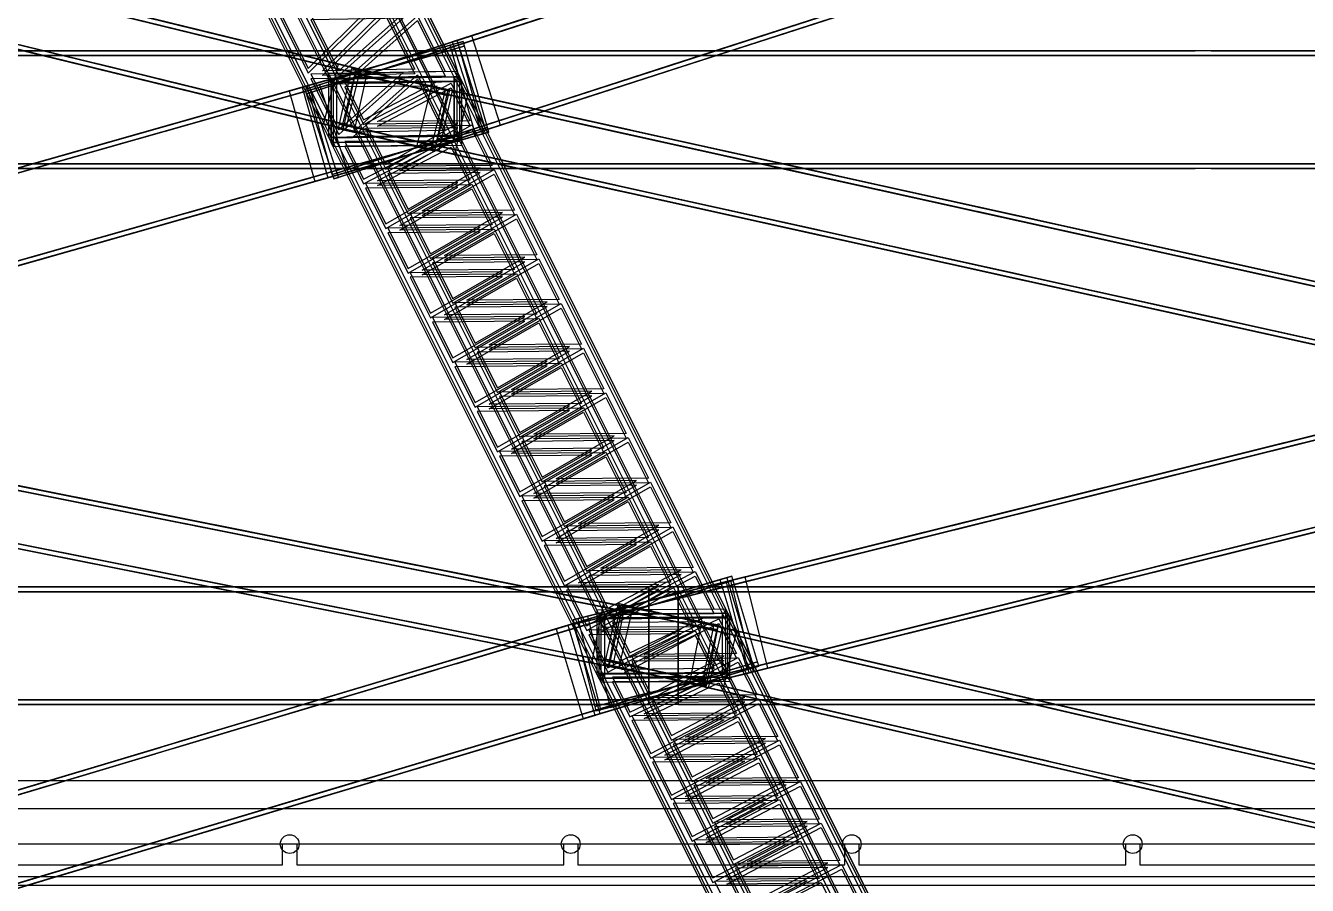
# Model space of a CAD drawing. Header units: millimetres. Extents: x -52000 to 48850, y -48850 to 51750.
# Drawn here: x -9509 to -5145, y 13860 to 16786 of the extents above; entities that cross this region are included whole.
import ezdxf

# ---------------------------------------------------------------- set-up
doc = ezdxf.new("R2010")
doc.units = ezdxf.units.MM
doc.layers.add('D-STR-DECK', color=7, linetype='Continuous', lineweight=25)
doc.layers.add('D-STR-STRC', color=7, linetype='Continuous', lineweight=25)

msp = doc.modelspace()

# ---------------------------------------------------------------- linework, layer by layer
at = {"layer": 'D-STR-DECK'}
for points in [[(11617.8, 14120), (-11617.8, 14120), (-11617.8, 14216), (11617.8, 14216)], [(-11480, -14000), (11480, -14000), (14000, -11480), (14000, 11480), (11480, 14000), (-11480, 14000), (-14000, 11480), (-14000, -11480)], [(11480, 14000), (-11480, 14000), (-11480, 13890), (11480, 13890)], [(11480, 14000), (-11480, 14000), (-11480, 13890), (11480, 13890)], [(11480, 14000), (-11480, 14000), (-11307.8, 13790), (11307.8, 13790)], [(11480, 14000), (-11480, 14000), (-11480, 13860), (11480, 13860)], [(-8633.9, 14000), (-9542.8, 14000), (-9542.8, 13930), (-8633.9, 13930)], [(-7677.2, 14000), (-8586.1, 14000), (-8586.1, 13930), (-7677.2, 13930)], [(-6720.6, 14000), (-7629.4, 14000), (-7629.4, 13930), (-6720.6, 13930)], [(-5763.9, 14000), (-6672.8, 14000), (-6672.8, 13930), (-5763.9, 13930)], [(-4807.2, 14000), (-5716.1, 14000), (-5716.1, 13930), (-4807.2, 13930)]]:
    msp.add_lwpolyline(points, close=True, dxfattribs=at)
for centre in [(-8610, 14000), (-7653.3, 14000), (-6696.7, 14000), (-5740, 14000)]:
    msp.add_circle(centre, 32, dxfattribs=at)
at = {"layer": 'D-STR-STRC'}
for points in [[(209.8, 19399), (-308.1, 19231.8), (-8558.1, 16568.7), (-8040.2, 16735.8)], [(214.7, 19383.7), (-303.1, 19216.6), (-8553.1, 16553.5), (-8035.3, 16720.6)], [(-19301.2, 19288.4), (-18982.9, 19210.8), (-8069.8, 16547.6), (-8388, 16625.3)], [(-19297.4, 19304), (-18979.1, 19226.3), (-8066, 16563.2), (-8384.2, 16640.8)], [(-9362.5, 19275), (-9800.6, 19267.4), (-8469, 16604.2), (-8031, 16611.9)], [(-9362.5, 19259.3), (-9800.6, 19251.7), (-8469, 16588.5), (-8031, 16596.2)], [(-19343.4, 19115.5), (-19025.1, 19037.8), (-8112, 16374.7), (-8430.2, 16452.4)], [(-19347.1, 19100), (-19028.9, 19022.3), (-8115.8, 16359.2), (-8434, 16436.8)], [(-9362.5, 19074.6), (-9800.6, 19067), (-8469, 16403.8), (-8031, 16411.5)], [(303.1, 19109.7), (-214.7, 18942.5), (-8464.7, 16279.4), (-7946.9, 16446.5)], [(308.1, 19094.4), (-209.8, 18927.3), (-8459.8, 16264.2), (-7941.9, 16431.3)], [(-9362.5, 19058.9), (-9800.6, 19051.2), (-8469, 16388.1), (-8031, 16395.8)], [(-5966.9, 17085.7), (-6383.6, 16951.2), (-7021, 16745.4)], [(-5962, 17070.4), (-6378.7, 16935.9), (-7016.1, 16730.2)], [(-5953, 17090.1), (-6590.4, 16884.4), (-7007.1, 16749.9)], [(-5948.1, 17074.9), (-6585.5, 16869.2), (-7002.2, 16734.7)], [(-7435.3, 16931.1), (-7852, 16796.6), (-8453, 16602.6)], [(-7421.4, 16935.6), (-8022.5, 16741.6), (-8439.2, 16607.1)], [(-7430.4, 16915.9), (-7847.1, 16781.4), (-8448.1, 16587.4)], [(-7416.5, 16920.4), (-8017.6, 16726.3), (-8434.3, 16591.8)], [(-10178.5, 16862.5), (-9329.9, 16655.4), (-9106.3, 16600.9)], [(-10174.7, 16878.1), (-9326.1, 16671), (-9102.5, 16616.4)], [(-10171.7, 16860.9), (-9948.2, 16806.3), (-9099.6, 16599.2)], [(-10168, 16876.4), (-9944.4, 16821.9), (-9095.8, 16614.8)], [(-9219.3, 16844.6), (-8414.7, 16648.3), (-8191.2, 16593.7)], [(-9212.5, 16843), (-8989, 16788.4), (-8184.5, 16592.1)], [(-8335, 16848.7), (-8648.6, 16843.3), (-8546.9, 16639.9)], [(-6654.4, 16863.7), (-7071.1, 16729.2), (-7708.5, 16523.5)], [(-6649.5, 16848.5), (-7066.2, 16714), (-7703.6, 16508.3)], [(-6640.5, 16868.2), (-7277.9, 16662.5), (-7694.6, 16528)], [(-6635.6, 16853), (-7273, 16647.2), (-7689.7, 16512.7)], [(-9223.1, 16829.1), (-8418.5, 16632.7), (-8195, 16578.2)], [(-9216.3, 16827.4), (-8992.8, 16772.9), (-8188.2, 16576.5)], [(-8335, 16833), (-8648.6, 16827.5), (-8546.9, 16624.2)], [(-8224, 16827.2), (-8537.6, 16821.7), (-8442.7, 16631.9)], [(-8224, 16811.5), (-8537.6, 16806), (-8442.7, 16616.2)], [(-8286, 16841.2), (-8184.3, 16637.8), (-8497.9, 16632.4)], [(-8286, 16825.4), (-8184.3, 16622.1), (-8497.9, 16616.6)], [(-8175, 16819.6), (-8080.1, 16629.8), (-8393.7, 16624.3)], [(-8175, 16803.9), (-8080.1, 16614.1), (-8393.7, 16608.6)], [(-8019.9, 16731.7), (-8567.5, 16576.2), (-14992.9, 14751.5), (-14445.3, 14907)], [(-8015.5, 16716.3), (-8563.1, 16560.8), (-14988.5, 14736.1), (-14440.9, 14891.6)], [(-7976.5, 16411.4), (-8063.9, 16719.2), (-8611.5, 16563.7), (-8524.1, 16255.8)], [(-7932.5, 16423.8), (-8019.9, 16731.7), (-8567.5, 16576.2), (-8480.1, 16268.3)], [(-7941.9, 16431.3), (-8040.2, 16735.8), (-8558.1, 16568.7), (-8459.8, 16264.2)], [(-7891.8, 16447.5), (-7990.1, 16752), (-8508, 16584.9), (-8409.7, 16280.3)], [(-7941.9, 16431.3), (-8040.2, 16735.8), (-8056.4, 16730.6), (-7958.1, 16426.1)], [(-7932.5, 16423.8), (-8019.9, 16731.7), (-8037, 16726.8), (-7949.6, 16419)], [(229.8, 16722), (-307.1, 16588.5), (-7644.7, 14763.9), (-7107.8, 14897.4)], [(16500, 16684), (16500, 16684), (-16500, 16684), (-16500, 16684)], [(-8277.5, 16700), (-8277.5, 16700), (-10972.5, 16700), (-10972.5, 16700)], [(-8277.5, 16684), (-8277.5, 16684), (-10972.5, 16684), (-10972.5, 16684)], [(-8136.6, 16698.5), (-8577.2, 16573.4), (-9036.9, 16442.9)], [(-8132.2, 16683.1), (-8572.9, 16558), (-9032.5, 16427.5)], [(-8117.9, 16703.8), (-8577.5, 16573.3), (-9018.1, 16448.2)], [(-8113.5, 16688.5), (-8573.1, 16557.9), (-9013.8, 16432.8)], [(-5527.5, 16700), (-5527.5, 16700), (-8222.5, 16700), (-8222.5, 16700)], [(-5527.5, 16684), (-5527.5, 16684), (-8222.5, 16684), (-8222.5, 16684)], [(233.7, 16706.5), (-303.2, 16573), (-7640.9, 14748.3), (-7104, 14881.8)], [(-2777.5, 16700), (-2777.5, 16700), (-5472.5, 16700), (-5472.5, 16700)], [(-2777.5, 16684), (-2777.5, 16684), (-5472.5, 16684), (-5472.5, 16684)], [(-16646.7, 16636.3), (-16312.2, 16569.7), (-7149.9, 14745), (-7484.4, 14811.6)], [(-9269.1, 16640.6), (-8464.5, 16444.3), (-8241, 16389.7)], [(-9265.3, 16656.1), (-8460.7, 16459.8), (-8237.2, 16405.3)], [(-9262.3, 16639), (-9038.8, 16584.4), (-8234.2, 16388.1)], [(-9258.5, 16654.5), (-9035, 16600), (-8230.4, 16403.6)], [(-8224, 16626.8), (-8537.6, 16621.3), (-8442.7, 16431.5)], [(-8445, 16655.7), (-8494.8, 16451.7), (-8176.6, 16374), (-8126.8, 16578)], [(-8040.3, 16414.4), (-8040.3, 16630.5), (-8478.3, 16622.8), (-8478.3, 16406.7)], [(-8399.2, 16640.5), (-8444.6, 16435.5), (-8428.2, 16431.9), (-8382.9, 16636.9)], [(-8399.2, 16640.5), (-8444.6, 16435.5), (-8100.8, 16359.5), (-8055.4, 16564.5)], [(-8384.2, 16640.8), (-8434, 16436.8), (-8418.9, 16433.1), (-8369.1, 16637.1)], [(-8384.2, 16640.8), (-8434, 16436.8), (-8115.8, 16359.2), (-8066, 16563.2)], [(-8402.7, 16624.9), (-8058.9, 16548.9), (191.1, 14724.2), (-152.7, 14800.3)], [(-8399.2, 16640.5), (-8055.4, 16564.5), (194.6, 14739.8), (-149.2, 14815.9)], [(-8346, 16628.8), (-8391.4, 16423.7), (-8047.5, 16347.7), (-8002.2, 16552.7)], [(-7341.9, 16641.8), (-7758.6, 16507.3), (-8359.7, 16313.3)], [(-7337, 16626.6), (-7753.7, 16492.1), (-8354.7, 16298.1)], [(-7328, 16646.3), (-7929.1, 16452.3), (-8345.8, 16317.8)], [(-7323.1, 16631.1), (-7924.2, 16437), (-8340.9, 16302.5)], [(-16649.9, 16620.6), (-16315.4, 16554), (-7153, 14729.3), (-7487.5, 14795.9)], [(-8463, 16273.2), (-8550.4, 16581), (-8567.5, 16576.2), (-8480.1, 16268.3)], [(-8224, 16611.1), (-8537.6, 16605.6), (-8442.7, 16415.8)], [(-8030.5, 16611.1), (-8469.5, 16606.8), (-7557.1, 14782.2), (-7118.2, 14786.4)], [(-8030.5, 16393.2), (-8030.5, 16611.1), (-8469.5, 16606.8), (-8469.5, 16388.9)], [(-8449.5, 16389.1), (-8449.5, 16607), (-8469.5, 16606.8), (-8469.5, 16388.9)], [(-8030.5, 16595.2), (-8469.5, 16591), (-7557.1, 14766.3), (-7118.2, 14770.6)], [(-8031, 16395.8), (-8031, 16611.9), (-8469, 16604.2), (-8469, 16388.1)], [(-8449.1, 16388.5), (-8449.1, 16604.6), (-8469, 16604.2), (-8469, 16388.1)], [(-8023.6, 16379.3), (-8023.6, 16597.2), (-8462.5, 16592.9), (-8462.5, 16375.1)], [(-8108.4, 16596.4), (-8422.6, 16593.3), (-8358.6, 16465.2)], [(-8175, 16619.2), (-8080.1, 16429.4), (-8393.7, 16423.9)], [(-8175, 16603.5), (-8080.1, 16413.7), (-8393.7, 16408.2)], [(-8060.4, 16590.6), (-7996.3, 16462.4), (-8310.6, 16459.4)], [(-8292.8, 16600.6), (-7697.1, 16468.9), (-7455.6, 16415.4)], [(-8289.3, 16616.2), (-7693.6, 16484.5), (-7452.1, 16431.1)], [(-8279.9, 16597.8), (-8038.4, 16544.4), (-7442.7, 16412.6)], [(-8276.4, 16613.4), (-8034.9, 16560), (-7439.2, 16428.2)], [(-8031, 16395.8), (-8031, 16611.9), (-8050.9, 16611.5), (-8050.9, 16395.4)], [(-8030.5, 16393.2), (-8030.5, 16611.1), (-8050.5, 16610.9), (-8050.5, 16393)], [(-8640.2, 16555.5), (-9080.8, 16430.4), (-9572.3, 16290.8)], [(-8635.8, 16540.1), (-9076.4, 16415), (-9567.9, 16275.4)], [(-8621.4, 16560.8), (-9112.9, 16421.3), (-9553.6, 16296.1)], [(-8617.1, 16545.5), (-9108.6, 16405.9), (-9549.2, 16280.7)], [(-8443.6, 16269.4), (-8541.9, 16573.9), (-8558.1, 16568.7), (-8459.8, 16264.2)], [(-8108.4, 16580.5), (-8422.6, 16577.5), (-8358.6, 16449.4)], [(-8060.4, 16574.7), (-7996.3, 16446.6), (-8310.6, 16443.5)], [(-8081.1, 16566.9), (-8130.9, 16362.9), (-8115.8, 16359.2), (-8066, 16563.2)], [(-8071.8, 16568.1), (-8117.1, 16363.1), (-8100.8, 16359.5), (-8055.4, 16564.5)], [(-8441.1, 16451.1), (-8097.3, 16375.1), (152.7, 14550.4), (-191.1, 14626.5)], [(-8037.4, 16454.4), (-8351.6, 16451.3), (-8282.5, 16313.1)], [(-7643.9, 16457.1), (-7009.6, 16316.8), (-6768.1, 16263.4)], [(-7640.4, 16472.7), (-7006.1, 16332.4), (-6764.6, 16279)], [(-7631, 16454.2), (-7389.5, 16400.8), (-6755.2, 16260.5)], [(-7627.5, 16469.9), (-7386, 16416.5), (-6751.7, 16276.2)], [(-16687.8, 16430.3), (-16353.3, 16363.7), (-7190.9, 14539.1), (-7525.4, 14605.7)], [(-16684.6, 16446), (-16350.1, 16379.4), (-7187.8, 14554.8), (-7522.3, 14621.4)], [(-7936.9, 16439.2), (-8484.5, 16283.7), (-14909.8, 14459.1), (-14362.2, 14614.6)], [(-7932.5, 16423.8), (-8480.1, 16268.3), (-14905.4, 14443.7), (-14357.8, 14599.2)], [(-9156.9, 16408.8), (-9648.4, 16269.2), (-10089, 16144.1)], [(-8034.8, 16411.4), (-8494.4, 16280.9), (-8935.1, 16155.8)], [(-8030.5, 16409), (-8469.5, 16404.8), (-7557.1, 14580.1), (-7118.2, 14584.4)], [(-8444.6, 16435.5), (-8100.8, 16359.5), (149.2, 14534.8), (-194.6, 14610.9)], [(-8037.4, 16438.5), (-8351.6, 16435.5), (-8282.5, 16297.3)], [(-8334.7, 16411.2), (-7739, 16279.4), (-7497.5, 16226)], [(-8331.2, 16426.8), (-7735.5, 16295.1), (-7494, 16241.6)], [(-8321.8, 16408.3), (-8080.3, 16354.9), (-7484.6, 16223.2)], [(-8318.3, 16424), (-8076.8, 16370.6), (-7481.1, 16238.8)], [(-7989.4, 16448.6), (-7920.3, 16310.4), (-8234.5, 16307.3)], [(-7989.4, 16432.7), (-7920.3, 16294.5), (-8234.5, 16291.5)], [(303.2, 16427), (-233.7, 16293.5), (-7571.4, 14468.9), (-7034.5, 14602.4)], [(307.1, 16411.5), (-229.8, 16278), (-7567.5, 14453.3), (-7030.6, 14586.8)], [(-9175.6, 16403.5), (-9616.3, 16278.3), (-10107.7, 16138.8)], [(-9171.2, 16388.1), (-9611.9, 16262.9), (-10103.4, 16123.4)], [(-9152.5, 16393.4), (-9644, 16253.8), (-10084.7, 16128.7)], [(-8053.6, 16406.1), (-8494.2, 16281), (-8953.8, 16150.4)], [(-8049.2, 16390.7), (-8489.8, 16265.6), (-8949.4, 16135)], [(-8030.5, 16396), (-8490.1, 16265.5), (-8930.7, 16140.4)], [(-8030.5, 16393.2), (-8469.5, 16388.9), (-7557.1, 14564.3), (-7118.2, 14568.5)], [(-8108.4, 16394.3), (-8422.6, 16391.3), (-8358.6, 16263.2)], [(-8108.4, 16378.5), (-8422.6, 16375.5), (-8358.6, 16247.3)], [(-8060.4, 16388.5), (-7996.3, 16260.4), (-8310.6, 16257.4)], [(-8060.4, 16372.7), (-7996.3, 16244.6), (-8310.6, 16241.5)], [(-6952.9, 16320.7), (-6318.6, 16180.4), (-6077.1, 16127)], [(16500, 16316), (16500, 16316), (-16500, 16316), (-16500, 16316)], [(-8277.5, 16316), (-8277.5, 16316), (-10972.5, 16316), (-10972.5, 16316)], [(-8277.5, 16300), (-8277.5, 16300), (-10972.5, 16300), (-10972.5, 16300)], [(-7961.4, 16302.3), (-8275.6, 16299.3), (-8206.5, 16161.1)], [(-7961.4, 16286.5), (-8275.6, 16283.4), (-8206.5, 16145.2)], [(-5527.5, 16316), (-5527.5, 16316), (-8222.5, 16316), (-8222.5, 16316)], [(-5527.5, 16300), (-5527.5, 16300), (-8222.5, 16300), (-8222.5, 16300)], [(-7913.4, 16296.5), (-7844.3, 16158.3), (-8158.5, 16155.3)], [(-7913.4, 16280.7), (-7844.3, 16142.5), (-8158.5, 16139.4)], [(-7682.3, 16283.3), (-7048, 16143), (-6806.5, 16089.6)], [(-7669.4, 16280.4), (-7427.9, 16227), (-6793.6, 16086.7)], [(-6956.4, 16305), (-6322.1, 16164.8), (-6080.6, 16111.3)], [(-6943.5, 16302.2), (-6702, 16248.8), (-6067.7, 16108.5)], [(-6940, 16317.8), (-6698.5, 16264.4), (-6064.2, 16124.1)], [(-2777.5, 16316), (-2777.5, 16316), (-5472.5, 16316), (-5472.5, 16316)], [(-2777.5, 16300), (-2777.5, 16300), (-5472.5, 16300), (-5472.5, 16300)], [(-8557.1, 16263.1), (-8997.8, 16138), (-9489.3, 15998.4)], [(-8552.8, 16247.7), (-8993.4, 16122.6), (-9484.9, 15983)], [(-8538.4, 16268.4), (-9029.9, 16128.8), (-9470.5, 16003.7)], [(-8534, 16253), (-9025.5, 16113.4), (-9466.2, 15988.3)], [(-8037.4, 16252.3), (-8351.6, 16249.3), (-8282.5, 16111.1)], [(-8037.4, 16236.5), (-8351.6, 16233.5), (-8282.5, 16095.3)], [(-7989.4, 16246.5), (-7920.3, 16108.4), (-8234.5, 16105.3)], [(-7685.8, 16267.7), (-7051.5, 16127.4), (-6810, 16074)], [(-7672.9, 16264.8), (-7431.4, 16211.4), (-6797.1, 16071.1)], [(-7989.4, 16230.7), (-7920.3, 16092.5), (-8234.5, 16089.5)], [(-7885.3, 16150.3), (-8199.6, 16147.2), (-8130.5, 16009)], [(-6268.9, 16153), (-5634.6, 16012.7), (-5393.1, 15959.3)], [(-6265.4, 16168.6), (-5631.1, 16028.3), (-5389.6, 15974.9)], [(-6256, 16150.1), (-6014.5, 16096.7), (-5380.2, 15956.4)], [(-6252.5, 16165.8), (-6011, 16112.3), (-5376.7, 15972.1)], [(-9092.6, 16111), (-9533.2, 15985.9), (-10024.7, 15846.3)], [(-9073.8, 16116.4), (-9565.3, 15976.8), (-10006, 15851.6)], [(-7885.3, 16134.4), (-8199.6, 16131.4), (-8130.5, 15993.2)], [(-7837.3, 16144.5), (-7768.2, 16006.3), (-8082.5, 16003.2)], [(-7837.3, 16128.6), (-7768.2, 15990.4), (-8082.5, 15987.4)], [(-6998.3, 16115.6), (-6364, 15975.3), (-6122.5, 15921.9)], [(-6994.8, 16131.2), (-6360.5, 15991), (-6119, 15937.5)], [(-6985.4, 16112.8), (-6743.9, 16059.4), (-6109.6, 15919.1)], [(-6981.9, 16128.4), (-6740.4, 16075), (-6106.1, 15934.7)], [(-9088.2, 16095.6), (-9528.8, 15970.5), (-10020.3, 15830.9)], [(-9069.5, 16101), (-9561, 15961.4), (-10001.6, 15836.3)], [(-7961.4, 16100.3), (-8275.6, 16097.3), (-8206.5, 15959.1)], [(-7961.4, 16084.4), (-8275.6, 16081.4), (-8206.5, 15943.2)], [(-7913.4, 16094.5), (-7844.3, 15956.3), (-8158.5, 15953.3)], [(-7913.4, 16078.6), (-7844.3, 15940.5), (-8158.5, 15937.4)], [(-5577.9, 16016.6), (-4943.6, 15876.3), (-4702.1, 15822.9)], [(-7809.3, 15998.2), (-8123.6, 15995.2), (-8054.5, 15857)], [(-7809.3, 15982.4), (-8123.6, 15979.3), (-8054.5, 15841.1)], [(-7761.3, 15992.4), (-7692.2, 15854.2), (-8006.4, 15851.2)], [(-7761.3, 15976.6), (-7692.2, 15838.4), (-8006.4, 15835.3)], [(-6307.3, 15979.2), (-5673, 15838.9), (-5431.5, 15785.5)], [(-6294.4, 15976.3), (-6052.9, 15922.9), (-5418.6, 15782.6)], [(-5581.4, 16000.9), (-4947.1, 15860.6), (-4705.6, 15807.2)], [(-5568.5, 15998.1), (-5327, 15944.7), (-4692.7, 15804.4)], [(-5565, 16013.7), (-5323.5, 15960.3), (-4689.2, 15820)], [(-7885.3, 15948.2), (-8199.6, 15945.2), (-8130.5, 15807)], [(-7885.3, 15932.4), (-8199.6, 15929.4), (-8130.5, 15791.2)], [(-7837.3, 15942.4), (-7768.2, 15804.2), (-8082.5, 15801.2)], [(-7837.3, 15926.6), (-7768.2, 15788.4), (-8082.5, 15785.4)], [(-6310.8, 15963.6), (-5676.5, 15823.3), (-5435, 15769.9)], [(-6297.9, 15960.7), (-6056.4, 15907.3), (-5422.1, 15767)], [(-7733.3, 15846.1), (-8047.5, 15843.1), (-7978.4, 15704.9)], [(-7685.3, 15840.3), (-7616.2, 15702.2), (-7930.4, 15699.1)], [(-7809.3, 15796.2), (-8123.6, 15793.1), (-8054.5, 15655)], [(-7733.3, 15830.3), (-8047.5, 15827.3), (-7978.4, 15689.1)], [(-7685.3, 15824.5), (-7616.2, 15686.3), (-7930.4, 15683.3)], [(-5623.3, 15811.5), (-4989, 15671.2), (-4747.5, 15617.8)], [(-5619.8, 15827.1), (-4985.5, 15686.8), (-4744, 15633.4)], [(-5610.4, 15808.7), (-5368.9, 15755.2), (-4734.6, 15615)], [(-5606.9, 15824.3), (-5365.4, 15770.9), (-4731.1, 15630.6)], [(-7809.3, 15780.3), (-8123.6, 15777.3), (-8054.5, 15639.1)], [(-7761.3, 15790.4), (-7692.2, 15652.2), (-8006.4, 15649.2)], [(-7761.3, 15774.5), (-7692.2, 15636.3), (-8006.4, 15633.3)], [(-7657.3, 15694.1), (-7971.5, 15691.1), (-7902.4, 15552.9)], [(-7657.3, 15678.2), (-7971.5, 15675.2), (-7902.4, 15537)], [(-7609.2, 15688.3), (-7540.1, 15550.1), (-7854.4, 15547.1)], [(-7609.2, 15672.4), (-7540.1, 15534.3), (-7854.4, 15531.2)], [(-7733.3, 15644.1), (-8047.5, 15641.1), (-7978.4, 15502.9)], [(-7733.3, 15628.3), (-8047.5, 15625.2), (-7978.4, 15487.1)], [(-7685.3, 15638.3), (-7616.2, 15500.1), (-7930.4, 15497.1)], [(-7685.3, 15622.5), (-7616.2, 15484.3), (-7930.4, 15481.3)], [(-7581.2, 15542), (-7895.5, 15539), (-7826.4, 15400.8)], [(-7533.2, 15536.2), (-7464.1, 15398), (-7778.4, 15395)], [(-7657.3, 15492.1), (-7971.5, 15489), (-7902.4, 15350.9)], [(-7581.2, 15526.2), (-7895.5, 15523.2), (-7826.4, 15385)], [(-7533.2, 15520.4), (-7464.1, 15382.2), (-7778.4, 15379.2)], [(-7657.3, 15476.2), (-7971.5, 15473.2), (-7902.4, 15335)], [(-7609.2, 15486.3), (-7540.1, 15348.1), (-7854.4, 15345)], [(-7609.2, 15470.4), (-7540.1, 15332.2), (-7854.4, 15329.2)], [(-4746.7, 15484.5), (-5178.7, 15377.1), (-5741.4, 15237.2)], [(-4742.8, 15469), (-5174.8, 15361.6), (-5737.5, 15221.6)], [(-4730.9, 15488.4), (-5293.6, 15348.5), (-5725.6, 15241.1)], [(-4727, 15472.9), (-5289.7, 15333), (-5721.7, 15225.6)], [(-7505.2, 15390), (-7819.4, 15387), (-7750.3, 15248.8)], [(-7505.2, 15374.1), (-7819.4, 15371.1), (-7750.3, 15232.9)], [(-7457.2, 15384.2), (-7388.1, 15246), (-7702.3, 15243)], [(-7457.2, 15368.3), (-7388.1, 15230.1), (-7702.3, 15227.1)], [(-7581.2, 15340), (-7895.5, 15337), (-7826.4, 15198.8)], [(-7581.2, 15324.2), (-7895.5, 15321.1), (-7826.4, 15183)], [(-7533.2, 15334.2), (-7464.1, 15196), (-7778.4, 15193)], [(-7533.2, 15318.4), (-7464.1, 15180.2), (-7778.4, 15177.1)], [(-5358.1, 15332.5), (-5790.2, 15225), (-6352.9, 15085.1)], [(-5354.3, 15316.9), (-5786.3, 15209.5), (-6349, 15069.6)], [(-5342.4, 15336.4), (-5905, 15196.5), (-6337.1, 15089)], [(-5338.5, 15320.9), (-5901.2, 15180.9), (-6333.2, 15073.5)], [(-9704.8, 15237.5), (-8998.5, 15096.8), (-8763.5, 15050.1)], [(-9701.6, 15253.2), (-8995.4, 15112.5), (-8760.4, 15065.7)], [(-9694.7, 15235.5), (-9459.7, 15188.7), (-8753.4, 15048)], [(-9691.6, 15251.2), (-9456.6, 15204.4), (-8750.3, 15063.7)], [(-7429.2, 15237.9), (-7743.4, 15234.9), (-7674.3, 15096.7)], [(-7381.2, 15232.1), (-7312.1, 15093.9), (-7626.3, 15090.9)], [(-7505.2, 15188), (-7819.4, 15184.9), (-7750.3, 15046.7)], [(-7429.2, 15222.1), (-7743.4, 15219.1), (-7674.3, 15080.9)], [(-7381.2, 15216.3), (-7312.1, 15078.1), (-7626.3, 15075.1)], [(-4673.3, 15189.5), (-5105.3, 15082.1), (-5668, 14942.2)], [(-4657.5, 15193.4), (-5220.2, 15053.5), (-5652.2, 14946.1)], [(-7505.2, 15172.1), (-7819.4, 15169.1), (-7750.3, 15030.9)], [(-7457.2, 15182.2), (-7388.1, 15044), (-7702.3, 15040.9)], [(-7457.2, 15166.3), (-7388.1, 15028.1), (-7702.3, 15025.1)], [(-5969.6, 15180.4), (-6401.6, 15073), (-6964.3, 14933.1)], [(-5965.8, 15164.9), (-6397.8, 15057.5), (-6960.5, 14917.5)], [(-5953.8, 15184.3), (-6516.5, 15044.4), (-6948.5, 14937)], [(-5950, 15168.8), (-6512.6, 15028.9), (-6944.7, 14921.5)], [(-4669.5, 15174), (-5101.5, 15066.5), (-5664.2, 14926.6)], [(-4653.7, 15177.9), (-5216.3, 15038), (-5648.4, 14930.6)], [(-8938.1, 15101.1), (-8231.8, 14960.5), (-7996.9, 14913.7)], [(-8928, 15099.1), (-8693.1, 15052.3), (-7986.8, 14911.7)], [(-9739.5, 15062.9), (-9033.2, 14922.3), (-8798.3, 14875.5)], [(-9729.5, 15060.9), (-9494.5, 15014.1), (-8788.2, 14873.5)], [(-8941.2, 15085.4), (-8234.9, 14944.8), (-8000, 14898)], [(-8931.2, 15083.4), (-8696.2, 15036.6), (-7989.9, 14896)], [(-7353.1, 15085.9), (-7667.4, 15082.8), (-7598.3, 14944.7)], [(-7353.1, 15070), (-7667.4, 15067), (-7598.3, 14928.8)], [(-7305.1, 15080.1), (-7236, 14941.9), (-7550.3, 14938.8)], [(-7305.1, 15064.2), (-7236, 14926), (-7550.3, 14923)], [(-9742.7, 15047.2), (-9036.4, 14906.6), (-8801.4, 14859.8)], [(-9732.6, 15045.2), (-9497.6, 14998.4), (-8791.3, 14857.8)], [(-7429.2, 15035.9), (-7743.4, 15032.9), (-7674.3, 14894.7)], [(-7429.2, 15020.1), (-7743.4, 15017), (-7674.3, 14878.8)], [(-7381.2, 15030.1), (-7312.1, 14891.9), (-7626.3, 14888.9)], [(-7381.2, 15014.3), (-7312.1, 14876.1), (-7626.3, 14873)], [(-6581.1, 15028.4), (-7013.1, 14920.9), (-7540.4, 14789.8)], [(-6577.2, 15012.8), (-7009.3, 14905.4), (-7536.6, 14774.3)], [(-6565.3, 15032.3), (-7092.6, 14901.2), (-7524.6, 14793.7)], [(-6561.4, 15016.8), (-7088.7, 14885.6), (-7520.8, 14778.2)], [(-5284.8, 15037.5), (-5716.8, 14930), (-6279.5, 14790.1)], [(-5280.9, 15021.9), (-5712.9, 14914.5), (-6275.6, 14774.6)], [(-5269, 15041.4), (-5831.7, 14901.5), (-6263.7, 14794)], [(-5265.1, 15025.9), (-5827.8, 14885.9), (-6259.8, 14778.5)], [(-8177.7, 14933.4), (-7512.9, 14801), (-7278, 14754.2)], [(-8174.6, 14949.1), (-7509.8, 14816.7), (-7274.8, 14769.9)], [(-8167.6, 14931.4), (-7932.7, 14884.6), (-7267.9, 14752.2)], [(-8164.5, 14947.1), (-7929.6, 14900.3), (-7264.8, 14767.9)], [(-7277.1, 14933.8), (-7591.4, 14930.8), (-7527.3, 14802.7)], [(-7229.1, 14928), (-7165, 14799.9), (-7479.3, 14796.8)], [(-7104.4, 14912.3), (-7662.8, 14745), (-13309, 13053.6), (-12750.7, 13220.8)], [(-7099.8, 14896.9), (-7658.2, 14729.7), (-13304.4, 13038.2), (-12746.1, 13205.5)], [(-8979.1, 14895.2), (-8272.8, 14754.5), (-8037.9, 14707.7)], [(-8976, 14910.9), (-8269.7, 14770.2), (-8034.8, 14723.4)], [(-8969, 14893.2), (-8734.1, 14846.4), (-8027.8, 14705.7)], [(-8965.9, 14908.9), (-8731, 14862.1), (-8024.7, 14721.4)], [(-7196.7, 14884.6), (-7598.9, 14764.1), (-8048.3, 14629.5)], [(-7052.1, 14593.9), (-7144, 14900.4), (-7702.3, 14733.1), (-7610.5, 14426.6)], [(-7353.1, 14883.9), (-7667.4, 14880.8), (-7598.3, 14742.6)], [(-7012.6, 14605.7), (-7104.4, 14912.3), (-7662.8, 14745), (-7570.9, 14438.4)], [(-7030.6, 14586.8), (-7107.8, 14897.4), (-7644.7, 14763.9), (-7567.5, 14453.3)], [(-6981.8, 14599), (-7059.1, 14909.5), (-7595.9, 14776), (-7518.7, 14465.5)], [(-7277.1, 14918), (-7591.4, 14914.9), (-7527.3, 14786.8)], [(-7229.1, 14912.2), (-7165, 14784), (-7479.3, 14781)], [(-7030.6, 14586.8), (-7107.8, 14897.4), (-7124.6, 14893.2), (-7047.4, 14582.7)], [(-7012.6, 14605.7), (-7104.4, 14912.3), (-7121.9, 14907), (-7030, 14600.5)], [(-5896.3, 14885.4), (-6328.3, 14778), (-6891, 14638)], [(-5880.5, 14889.3), (-6443.1, 14749.4), (-6875.2, 14642)], [(14675.3, 14859.3), (14675.3, 14859.3), (-14675.3, 14859.3), (-14675.3, 14859.3)], [(-7387.7, 14875.3), (-7387.7, 14875.3), (-9756.1, 14875.3), (-9756.1, 14875.3)], [(-7387.7, 14859.3), (-7387.7, 14859.3), (-9756.1, 14859.3), (-9756.1, 14859.3)], [(-7218.1, 14878.2), (-7667.4, 14743.6), (-8069.7, 14623.1)], [(-7213.5, 14862.9), (-7662.8, 14728.3), (-8065.1, 14607.8)], [(-7192.1, 14869.3), (-7594.4, 14748.8), (-8043.7, 14614.2)], [(-7353.1, 14868), (-7667.4, 14865), (-7598.3, 14726.8)], [(-7305.1, 14878.1), (-7236, 14739.9), (-7550.3, 14736.8)], [(-7305.1, 14862.2), (-7236, 14724), (-7550.3, 14721)], [(-7387.7, 14475.3), (-7387.7, 14875.3), (-7387.7, 14875.3), (-7387.7, 14475.3)], [(-4919.3, 14875.3), (-4919.3, 14875.3), (-7287.7, 14875.3), (-7287.7, 14875.3)], [(-7287.7, 14475.3), (-7287.7, 14875.3), (-7287.7, 14875.3), (-7287.7, 14475.3)], [(-4919.3, 14859.3), (-4919.3, 14859.3), (-7287.7, 14859.3), (-7287.7, 14859.3)], [(-5892.4, 14869.9), (-6324.4, 14762.4), (-6887.1, 14622.5)], [(-5876.6, 14873.8), (-6439.3, 14733.9), (-6871.3, 14626.4)], [(-7541.6, 14823), (-7582.7, 14617.1), (-7248.2, 14550.5), (-7207.2, 14756.4)], [(-7125.1, 14582.4), (-7125.1, 14800.3), (-7564.1, 14796), (-7564.1, 14578.2)], [(-7491.2, 14818.5), (-7538.3, 14613.8), (-7521.5, 14610), (-7474.3, 14814.6)], [(-7491.2, 14818.5), (-7538.3, 14613.8), (-7184.2, 14532.2), (-7137, 14736.8)], [(-7484.4, 14811.6), (-7525.4, 14605.7), (-7509.5, 14602.5), (-7468.5, 14808.5)], [(-7484.4, 14811.6), (-7525.4, 14605.7), (-7190.9, 14539.1), (-7149.9, 14745)], [(-7494.8, 14802.9), (-7140.6, 14721.3), (197.1, 13029.8), (-157.1, 13111.5)], [(-7491.2, 14818.5), (-7137, 14736.8), (200.7, 13045.4), (-153.5, 13127.1)], [(-7442.3, 14807.2), (-7489.5, 14602.6), (-7135.3, 14521), (-7088.2, 14725.6)], [(-7386.6, 14794.4), (-6859.4, 14672.9), (-6610.6, 14615.5)], [(-7638.5, 14752.3), (-8069.5, 14623.2), (-8518.8, 14488.6)], [(-8212.5, 14758.8), (-7547.7, 14626.4), (-7312.7, 14579.6)], [(-8202.4, 14756.8), (-7967.5, 14710), (-7302.7, 14577.6)], [(-7553.5, 14443.7), (-7645.3, 14750.2), (-7662.8, 14745), (-7570.9, 14438.4)], [(-7550.7, 14457.5), (-7627.9, 14768), (-7644.7, 14763.9), (-7567.5, 14453.3)], [(-7118.1, 14786.3), (-7557.2, 14782.6), (-6711.5, 13091.2), (-6272.4, 13094.8)], [(-7118.1, 14568.1), (-7118.1, 14786.3), (-7557.2, 14782.6), (-7557.2, 14564.4)], [(-7537.3, 14564.6), (-7537.3, 14782.8), (-7557.2, 14782.6), (-7557.2, 14564.4)], [(-7118.1, 14770.4), (-7557.2, 14766.7), (-6711.5, 13075.3), (-6272.4, 13079)], [(-7118.2, 14568.5), (-7118.2, 14786.4), (-7557.1, 14782.2), (-7557.1, 14564.3)], [(-7537.2, 14564.5), (-7537.2, 14782.4), (-7557.1, 14782.2), (-7557.1, 14564.3)], [(-7111.7, 14555.2), (-7111.7, 14773.4), (-7550.8, 14769.7), (-7550.8, 14551.6)], [(-7196.5, 14772.7), (-7510.9, 14770.1), (-7451.5, 14651.3)], [(-7196.5, 14756.8), (-7510.9, 14754.2), (-7451.5, 14635.5)], [(-7148.7, 14767.3), (-7089.3, 14648.5), (-7403.7, 14645.9)], [(-7148.7, 14751.4), (-7089.3, 14632.6), (-7403.7, 14630)], [(-7390.2, 14778.8), (-6863, 14657.3), (-6614.2, 14599.9)], [(-7374.2, 14775.1), (-7125.5, 14717.8), (-6598.3, 14596.2)], [(-7370.6, 14790.7), (-7121.9, 14733.4), (-6594.7, 14611.8)], [(-7118.2, 14568.5), (-7118.2, 14786.4), (-7138.2, 14786.2), (-7138.2, 14568.3)], [(-7118.1, 14568.1), (-7118.1, 14786.3), (-7138.1, 14786.1), (-7138.1, 14567.9)], [(-7660, 14745.8), (-8109.3, 14611.2), (-8540.2, 14482.1)], [(-7655.4, 14730.5), (-8104.7, 14595.9), (-8535.6, 14466.8)], [(-7633.9, 14736.9), (-8064.9, 14607.8), (-8514.2, 14473.2)], [(-8215.6, 14743.1), (-7550.8, 14610.7), (-7315.9, 14563.9)], [(-8205.5, 14741.1), (-7970.6, 14694.3), (-7305.8, 14561.9)], [(-7277.1, 14731.8), (-7591.4, 14728.8), (-7527.3, 14600.6)], [(-7277.1, 14716), (-7591.4, 14712.9), (-7527.3, 14584.8)], [(-7229.1, 14726), (-7165, 14597.9), (-7479.3, 14594.8)], [(-7229.1, 14710.2), (-7165, 14582), (-7479.3, 14579)], [(-6507.7, 14733.3), (-6939.8, 14625.9), (-7467.1, 14494.8)], [(-6503.9, 14717.8), (-6935.9, 14610.4), (-7463.2, 14479.3)], [(-6491.9, 14737.3), (-7019.2, 14606.1), (-7451.3, 14498.7)], [(-6488.1, 14721.7), (-7015.4, 14590.6), (-7447.4, 14483.2)], [(-7165.8, 14748.2), (-7206.9, 14542.2), (-7190.9, 14539.1), (-7149.9, 14745)], [(-7153.9, 14740.7), (-7201.1, 14536.1), (-7184.2, 14532.2), (-7137, 14736.8)], [(-6810.6, 14661.6), (-6247.9, 14531.9), (-5999.2, 14474.6)], [(-7017.2, 14621), (-7575.5, 14453.8), (-13221.8, 12762.3), (-12663.4, 12929.6)], [(-7534.7, 14629.4), (-7180.6, 14547.8), (157.1, 12856.4), (-197.1, 12938)], [(-7130.7, 14641.1), (-7445.1, 14638.4), (-7381, 14510.4)], [(-7130.7, 14625.2), (-7445.1, 14622.6), (-7381, 14494.5)], [(-7082.9, 14635.6), (-7018.9, 14507.6), (-7333.2, 14504.9)], [(-7082.9, 14619.8), (-7018.9, 14491.7), (-7333.2, 14489.1)], [(-6814.1, 14646), (-6251.5, 14516.3), (-6002.8, 14459)], [(-6798.2, 14642.3), (-6549.4, 14585), (-5986.8, 14455.3)], [(-6794.6, 14657.9), (-6545.8, 14600.6), (-5983.2, 14470.9)], [(-7012.6, 14605.7), (-7570.9, 14438.4), (-13217.2, 12747), (-12658.8, 12914.3)], [(-8130.5, 14604.9), (-8579.8, 14470.3), (-9010.8, 14341.2)], [(-8125.9, 14589.5), (-8575.2, 14454.9), (-9006.2, 14325.8)], [(-8109, 14611.3), (-8540, 14482.2), (-8989.3, 14347.6)], [(-8104.4, 14596), (-8535.4, 14466.9), (-8984.7, 14332.3)], [(-7130.9, 14587), (-7580.2, 14452.4), (-7982.5, 14331.9)], [(-7109.4, 14593.4), (-7511.7, 14472.9), (-7961, 14338.3)], [(-7104.8, 14578.1), (-7507.1, 14457.6), (-7956.4, 14323)], [(-7118.1, 14584), (-7557.2, 14580.3), (-6711.5, 12888.9), (-6272.4, 12892.5)], [(-7538.3, 14613.8), (-7184.2, 14532.2), (153.5, 12840.8), (-200.7, 12922.4)], [(-7433.8, 14589.7), (-6906.6, 14468.2), (-6657.8, 14410.9)], [(-7430.2, 14605.3), (-6903, 14483.8), (-6654.2, 14426.5)], [(-7417.8, 14586.1), (-7169.1, 14528.7), (-6641.9, 14407.2)], [(-7414.2, 14601.7), (-7165.5, 14544.3), (-6638.3, 14422.8)], [(-7126.3, 14571.6), (-7575.6, 14437), (-7977.9, 14316.5)], [(-7118.1, 14568.1), (-7557.2, 14564.4), (-6711.5, 12873), (-6272.4, 12876.7)], [(-7196.5, 14570.4), (-7510.9, 14567.8), (-7451.5, 14449)], [(-7196.5, 14554.5), (-7510.9, 14551.9), (-7451.5, 14433.2)], [(-7148.7, 14565), (-7089.3, 14446.2), (-7403.7, 14443.6)], [(-7148.7, 14549.1), (-7089.3, 14430.4), (-7403.7, 14427.7)], [(14675.3, 14491.3), (14675.3, 14491.3), (-14675.3, 14491.3), (-14675.3, 14491.3)], [(-7387.7, 14491.3), (-7387.7, 14491.3), (-9756.1, 14491.3), (-9756.1, 14491.3)], [(-7060.2, 14500.1), (-7374.6, 14497.5), (-7310.5, 14369.4)], [(-4919.3, 14491.3), (-4919.3, 14491.3), (-7287.7, 14491.3), (-7287.7, 14491.3)], [(-7012.4, 14494.7), (-6948.4, 14366.6), (-7262.7, 14364)], [(-6202.7, 14505.1), (-5640, 14375.4), (-5391.3, 14318)], [(-6199.1, 14520.6), (-5636.4, 14390.9), (-5387.7, 14333.6)], [(-6186.7, 14501.4), (-5938, 14444), (-5375.3, 14314.3)], [(-6183.1, 14517), (-5934.4, 14459.6), (-5371.7, 14329.9)], [(-7387.7, 14475.3), (-7387.7, 14475.3), (-9756.1, 14475.3), (-9756.1, 14475.3)], [(-8601, 14463.9), (-9050.3, 14329.3), (-9481.3, 14200.2)], [(-8596.4, 14448.6), (-9045.7, 14314), (-9476.7, 14184.9)], [(-8579.5, 14470.4), (-9010.5, 14341.3), (-9459.8, 14206.7)], [(-8575, 14455), (-9005.9, 14325.9), (-9455.2, 14191.3)], [(-7572.7, 14454.6), (-8022, 14320), (-8453, 14190.9)], [(-7551.3, 14461), (-7982.2, 14331.9), (-8431.5, 14197.3)], [(-7546.7, 14445.7), (-7977.6, 14316.6), (-8427, 14182)], [(-7060.2, 14484.2), (-7374.6, 14481.6), (-7310.5, 14353.5)], [(-4919.3, 14475.3), (-4919.3, 14475.3), (-7287.7, 14475.3), (-7287.7, 14475.3)], [(-7012.4, 14478.8), (-6948.4, 14350.7), (-7262.7, 14348.1)], [(-6857.7, 14457), (-6295.1, 14327.3), (-6046.3, 14269.9)], [(-6854.1, 14472.6), (-6291.5, 14342.9), (-6042.8, 14285.5)], [(-6841.8, 14453.3), (-6593, 14395.9), (-6030.4, 14266.2)], [(-6838.2, 14468.9), (-6589.4, 14411.5), (-6026.8, 14281.8)], [(-7568.1, 14439.3), (-8017.4, 14304.7), (-8448.4, 14175.6)], [(-7130.7, 14438.8), (-7445.1, 14436.1), (-7381, 14308.1)], [(-7130.7, 14422.9), (-7445.1, 14420.3), (-7381, 14292.2)], [(-7082.9, 14433.3), (-7018.9, 14305.3), (-7333.2, 14302.6)], [(-7082.9, 14417.5), (-7018.9, 14289.4), (-7333.2, 14286.8)], [(-6989.8, 14359.2), (-7304.1, 14356.5), (-7240.1, 14228.5)], [(-5591.2, 14364.1), (-5028.6, 14234.4), (-4779.8, 14177.1)], [(-5587.6, 14379.7), (-5025, 14250), (-4776.2, 14192.7)], [(-5575.2, 14360.4), (-5326.5, 14303.1), (-4763.9, 14173.4)], [(-5571.6, 14376), (-5322.9, 14318.7), (-4760.3, 14189)], [(-9071.5, 14323), (-9520.8, 14188.4), (-9951.8, 14059.3)], [(-9050.1, 14329.4), (-9481, 14200.3), (-9930.3, 14065.7)], [(-9045.5, 14314.1), (-9476.4, 14185), (-9925.8, 14050.4)], [(-8043.2, 14313.7), (-8492.6, 14179.1), (-8923.5, 14050)], [(-8021.8, 14320.1), (-8452.7, 14191), (-8902.1, 14056.4)], [(-6989.8, 14343.3), (-7304.1, 14340.7), (-7240.1, 14212.6)], [(-6942, 14353.7), (-6877.9, 14225.7), (-7192.3, 14223)], [(-6942, 14337.9), (-6877.9, 14209.8), (-7192.3, 14207.2)], [(-6246.2, 14316), (-5683.6, 14186.3), (-5434.9, 14129)], [(-6242.7, 14331.6), (-5680, 14201.9), (-5431.3, 14144.6)], [(-6230.3, 14312.3), (-5981.5, 14255), (-5418.9, 14125.3)], [(-6226.7, 14327.9), (-5977.9, 14270.6), (-5415.3, 14140.9)], [(-9066.9, 14307.6), (-9516.2, 14173), (-9947.2, 14043.9)], [(-8038.7, 14298.3), (-8488, 14163.7), (-8918.9, 14034.6)], [(-8017.2, 14304.8), (-8448.2, 14175.7), (-8897.5, 14041.1)], [(-7060.2, 14297.8), (-7374.6, 14295.2), (-7310.5, 14167.1)], [(-7060.2, 14281.9), (-7374.6, 14279.3), (-7310.5, 14151.3)], [(-7012.4, 14292.4), (-6948.4, 14164.3), (-7262.7, 14161.7)], [(-7012.4, 14276.5), (-6948.4, 14148.4), (-7262.7, 14145.8)], [(-6919.3, 14218.2), (-7233.6, 14215.6), (-7169.6, 14087.5)], [(-6919.3, 14202.3), (-7233.6, 14199.7), (-7169.6, 14071.6)], [(-6871.5, 14212.8), (-6807.4, 14084.7), (-7121.8, 14082.1)], [(-6871.5, 14196.9), (-6807.4, 14068.8), (-7121.8, 14066.2)], [(-5631.2, 14190.6), (-5068.6, 14061), (-4819.8, 14003.6)], [(-5615.2, 14187), (-5366.5, 14129.6), (-4803.8, 13999.9)], [(-8513.8, 14172.7), (-8963.1, 14038.1), (-9394, 13909)], [(-8509.2, 14157.4), (-8958.5, 14022.8), (-9389.5, 13893.7)], [(-8492.3, 14179.1), (-8923.3, 14050), (-9372.6, 13915.4)], [(-8487.7, 14163.8), (-8918.7, 14034.7), (-9368, 13900.1)], [(-6989.8, 14156.9), (-7304.1, 14154.2), (-7240.1, 14026.2)], [(-6989.8, 14141), (-7304.1, 14138.4), (-7240.1, 14010.3)], [(-6942, 14151.4), (-6877.9, 14023.4), (-7192.3, 14020.7)], [(-5634.8, 14175.1), (-5072.1, 14045.4), (-4823.4, 13988)], [(-5618.8, 14171.4), (-5370.1, 14114), (-4807.4, 13984.3)], [(-6942, 14135.6), (-6877.9, 14007.5), (-7192.3, 14004.9)], [(-6848.8, 14077.2), (-7163.2, 14074.6), (-7099.1, 13946.6)], [(-6848.8, 14061.4), (-7163.2, 14058.8), (-7099.1, 13930.7)], [(-6801, 14071.8), (-6737, 13943.8), (-7051.3, 13941.1)], [(-6801, 14056), (-6737, 13927.9), (-7051.3, 13925.3)], [(-8984.3, 14031.8), (-9433.6, 13897.2), (-9864.6, 13768.1)], [(-8979.7, 14016.4), (-9429, 13881.8), (-9860, 13752.7)], [(-8962.8, 14038.2), (-9393.8, 13909.1), (-9843.1, 13774.5)], [(-8958.2, 14022.9), (-9389.2, 13893.8), (-9838.5, 13759.2)], [(-6919.3, 14015.9), (-7233.6, 14013.3), (-7169.6, 13885.2)], [(-6871.5, 14010.5), (-6807.4, 13882.4), (-7121.8, 13879.8)], [(-6919.3, 14000), (-7233.6, 13997.4), (-7169.6, 13869.3)], [(-6871.5, 13994.6), (-6807.4, 13866.5), (-7121.8, 13863.9)], [(-6778.3, 13936.3), (-7092.7, 13933.7), (-7028.6, 13805.6)], [(-6778.3, 13920.4), (-7092.7, 13917.8), (-7028.6, 13789.7)], [(-6730.5, 13930.9), (-6666.5, 13802.8), (-6980.8, 13800.2)], [(-9454.8, 13890.8), (-9904.1, 13756.2), (-10335.1, 13627.1)], [(-9433.3, 13897.2), (-9864.3, 13768.1), (-10313.6, 13633.5)], [(-9428.8, 13881.9), (-9859.7, 13752.8), (-10309, 13618.2)], [(-6730.5, 13915), (-6666.5, 13786.9), (-6980.8, 13784.3)], [(-9450.2, 13875.5), (-9899.5, 13740.9), (-10330.5, 13611.8)], [(-6848.8, 13875), (-7163.2, 13872.3), (-7099.1, 13744.3)], [(-6801, 13869.5), (-6737, 13741.5), (-7051.3, 13738.8)]]:
    msp.add_lwpolyline(points, close=True, dxfattribs=at)
for points in [[(193.6, 19393.7), (-8056.4, 16730.6)], [(209.8, 19399), (-8040.2, 16735.8)], [(-19297.4, 19304), (-8384.2, 16640.8)], [(-19282.2, 19300.3), (-8369.1, 16637.1)], [(-9800.6, 19267.4), (-8469, 16604.2)], [(-9780.7, 19267.7), (-8449.1, 16604.6)], [(-9382.4, 19274.7), (-8050.9, 16611.5)], [(-9362.5, 19275), (-8031, 16611.9)], [(-18994.3, 19230), (-8081.1, 16566.9)], [(-18979.1, 19226.3), (-8066, 16563.2)], [(-308.1, 19231.8), (-8558.1, 16568.7)], [(-291.9, 19237), (-8541.9, 16573.9)], [(-19347.1, 19100), (-8434, 16436.8)], [(-19332, 19096.3), (-8418.9, 16433.1)], [(291.9, 19089.2), (-7958.1, 16426.1)], [(308.1, 19094.4), (-7941.9, 16431.3)], [(-19044.1, 19026), (-8130.9, 16362.9)], [(-9800.6, 19051.2), (-8469, 16388.1)], [(-9780.7, 19051.6), (-8449.1, 16388.5)], [(-9382.4, 19058.5), (-8050.9, 16395.4)], [(-9362.5, 19058.9), (-8031, 16395.8)], [(-19028.9, 19022.3), (-8115.8, 16359.2)], [(-209.8, 18927.3), (-8459.8, 16264.2)], [(-193.6, 18932.5), (-8443.6, 16269.4)], [(-8037, 16726.8), (-14462.4, 14902.2)], [(-8019.9, 16731.7), (-14445.3, 14907)], [(-8019.9, 16731.7), (-8063.9, 16719.2)], [(-7990.1, 16752), (-8040.2, 16735.8)], [(213.1, 16717.9), (-7124.6, 14893.2)], [(229.8, 16722), (-7107.8, 14897.4)], [(16500, 16700), (-16500, 16700)], [(-16646.7, 16636.3), (-7484.4, 14811.6)], [(-16630.8, 16633.1), (-7468.5, 14808.5)], [(-8445, 16655.7), (-8384.2, 16640.8)], [(-8399.2, 16640.5), (-149.2, 14815.9)], [(-8399.2, 16640.5), (-8346, 16628.8)], [(-8382.9, 16636.9), (-132.9, 14812.3)], [(-8040.3, 16630.5), (-8031, 16611.9)], [(-8550.4, 16581), (-14975.7, 14756.4)], [(-8508, 16584.9), (-8558.1, 16568.7)], [(-8478.3, 16622.8), (-8469, 16604.2)], [(-8469.5, 16606.8), (-7557.1, 14782.2)], [(-8469.5, 16606.8), (-8462.5, 16592.9)], [(-8449.5, 16607), (-7537.2, 14782.4)], [(-8050.5, 16610.9), (-7138.2, 14786.2)], [(-8030.5, 16611.1), (-7118.2, 14786.4)], [(-8030.5, 16611.1), (-8023.6, 16597.2)], [(-307.1, 16588.5), (-7644.7, 14763.9)], [(-290.3, 16592.7), (-7627.9, 14768)], [(-16328.2, 16572.8), (-7165.8, 14748.2)], [(-16312.2, 16569.7), (-7149.9, 14745)], [(-8567.5, 16576.2), (-14992.9, 14751.5)], [(-8567.5, 16576.2), (-8611.5, 16563.7)], [(-8126.8, 16578), (-8066, 16563.2)], [(-8071.8, 16568.1), (178.2, 14743.5)], [(-8055.4, 16564.5), (194.6, 14739.8)], [(-8055.4, 16564.5), (-8002.2, 16552.7)], [(-8494.8, 16451.7), (-8434, 16436.8)], [(-16687.8, 16430.3), (-7525.4, 14605.7)], [(-16671.8, 16427.2), (-7509.5, 14602.5)], [(-7949.6, 16419), (-14375, 14594.3)], [(-7932.5, 16423.8), (-14357.8, 14599.2)], [(-8478.3, 16406.7), (-8469, 16388.1)], [(-8444.6, 16435.5), (-194.6, 14610.9)], [(-8444.6, 16435.5), (-8391.4, 16423.7)], [(-8428.2, 16431.9), (-178.2, 14607.2)], [(-8040.3, 16414.4), (-8031, 16395.8)], [(-7932.5, 16423.8), (-7976.5, 16411.4)], [(-7891.8, 16447.5), (-7941.9, 16431.3)], [(290.3, 16407.3), (-7047.4, 14582.7)], [(307.1, 16411.5), (-7030.6, 14586.8)], [(-16369.2, 16366.9), (-7206.9, 14542.2)], [(-16353.3, 16363.7), (-7190.9, 14539.1)], [(-8469.5, 16388.9), (-7557.1, 14564.3)], [(-8469.5, 16388.9), (-8462.5, 16375.1)], [(-8449.5, 16389.1), (-7537.2, 14564.5)], [(-8176.6, 16374), (-8115.8, 16359.2)], [(-8117.1, 16363.1), (132.9, 14538.4)], [(-8050.5, 16393), (-7138.2, 14568.3)], [(-8030.5, 16393.2), (-7118.2, 14568.5)], [(-8030.5, 16393.2), (-8023.6, 16379.3)], [(-8100.8, 16359.5), (149.2, 14534.8)], [(-8100.8, 16359.5), (-8047.5, 16347.7)], [(16500, 16300), (-16500, 16300)], [(-8409.7, 16280.3), (-8459.8, 16264.2)], [(-229.8, 16278), (-7567.5, 14453.3)], [(-213.1, 16282.1), (-7550.7, 14457.5)], [(-8480.1, 16268.3), (-14905.4, 14443.7)], [(-8463, 16273.2), (-14888.3, 14448.5)], [(-8480.1, 16268.3), (-8524.1, 16255.8)], [(-7121.9, 14907), (-12768.1, 13215.6)], [(-7104.4, 14912.3), (-12750.7, 13220.8)], [(-7104.4, 14912.3), (-7144, 14900.4)], [(-7059.1, 14909.5), (-7107.8, 14897.4)], [(14675.3, 14875.3), (-14675.3, 14875.3)], [(-7287.7, 14875.3), (-7387.7, 14875.3)], [(-7564.1, 14796), (-7557.1, 14782.2)], [(-7541.6, 14823), (-7484.4, 14811.6)], [(-7491.2, 14818.5), (-153.5, 13127.1)], [(-7491.2, 14818.5), (-7442.3, 14807.2)], [(-7474.3, 14814.6), (-136.6, 13123.2)], [(-7125.1, 14800.3), (-7118.2, 14786.4)], [(-7645.3, 14750.2), (-13291.6, 13058.8)], [(-7595.9, 14776), (-7644.7, 14763.9)], [(-7557.2, 14782.6), (-6711.5, 13091.2)], [(-7557.2, 14782.6), (-7550.8, 14769.7)], [(-7537.3, 14782.8), (-6691.5, 13091.3)], [(-7207.2, 14756.4), (-7149.9, 14745)], [(-7138.1, 14786.1), (-6292.4, 13094.7)], [(-7118.1, 14786.3), (-6272.4, 13094.8)], [(-7118.1, 14786.3), (-7111.7, 14773.4)], [(-7662.8, 14745), (-13309, 13053.6)], [(-7662.8, 14745), (-7702.3, 14733.1)], [(-7153.9, 14740.7), (183.8, 13049.3)], [(-7137, 14736.8), (200.7, 13045.4)], [(-7137, 14736.8), (-7088.2, 14725.6)], [(-7030, 14600.5), (-12676.3, 12909.1)], [(-7012.6, 14605.7), (-12658.8, 12914.3)], [(-7582.7, 14617.1), (-7525.4, 14605.7)], [(-7564.1, 14578.2), (-7557.1, 14564.3)], [(-7538.3, 14613.8), (-200.7, 12922.4)], [(-7538.3, 14613.8), (-7489.5, 14602.6)], [(-7521.5, 14610), (-183.8, 12918.5)], [(-7125.1, 14582.4), (-7118.2, 14568.5)], [(-7012.6, 14605.7), (-7052.1, 14593.9)], [(-6981.8, 14599), (-7030.6, 14586.8)], [(-7557.2, 14564.4), (-6711.5, 12873)], [(-7557.2, 14564.4), (-7550.8, 14551.6)], [(-7537.3, 14564.6), (-6691.5, 12873.2)], [(-7248.2, 14550.5), (-7190.9, 14539.1)], [(-7201.1, 14536.1), (136.6, 12844.7)], [(-7184.2, 14532.2), (153.5, 12840.8)], [(-7184.2, 14532.2), (-7135.3, 14521)], [(-7138.1, 14567.9), (-6292.4, 12876.5)], [(-7118.1, 14568.1), (-6272.4, 12876.7)], [(-7118.1, 14568.1), (-7111.7, 14555.2)], [(14675.3, 14475.3), (-14675.3, 14475.3)], [(-7553.5, 14443.7), (-13199.7, 12752.2)], [(-7518.7, 14465.5), (-7567.5, 14453.3)], [(-7287.7, 14475.3), (-7387.7, 14475.3)], [(-7570.9, 14438.4), (-13217.2, 12747)], [(-7570.9, 14438.4), (-7610.5, 14426.6)]]:
    msp.add_lwpolyline(points, dxfattribs=at)

doc.saveas('drawing.dxf')
